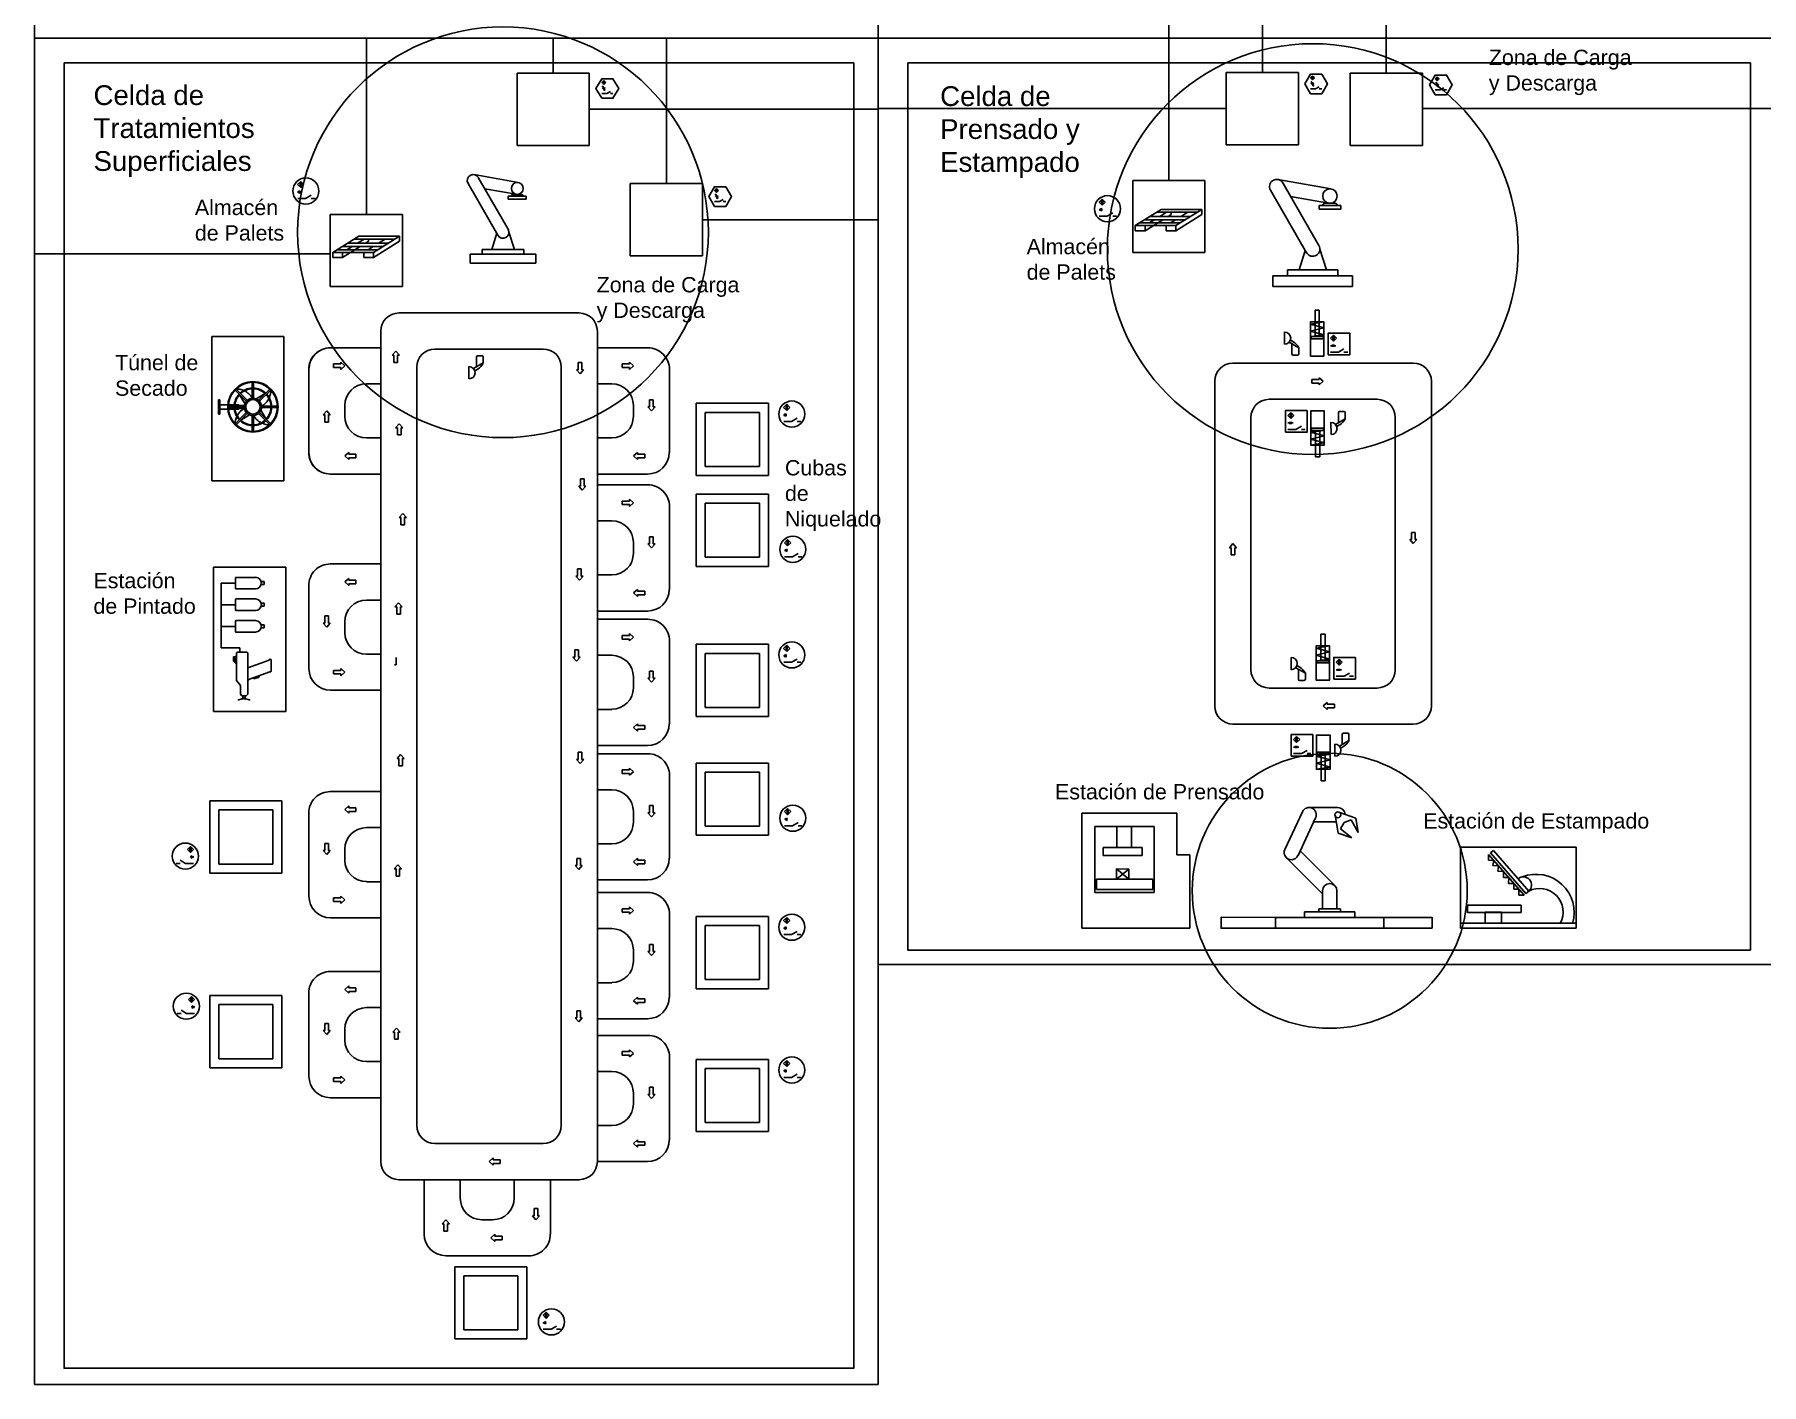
# Model space of a CAD drawing. Header units: millimetres. Extents: x 18796 to 77329, y 12688 to 39985.
# Drawn here: x 34775 to 52359, y 12688 to 26435 of the extents above; entities that cross this region are included whole.
import ezdxf

# ---------------------------------------------------------------- set-up
doc = ezdxf.new("R2010")
doc.units = ezdxf.units.MM
for name, color, linetype in [('Almacenaje', 80, 'Continuous'), ('Celdas', 200, 'Continuous'), ('Maquina', 82, 'Continuous'), ('Radio', 10, 'Continuous'), ('Robots', 80, 'Continuous'), ('Sensores', 211, 'Continuous'), ('Texto2', 7, 'Continuous'), ('TrayectAGV', 140, 'Continuous')]:
    doc.layers.add(name, color=color, linetype=linetype)
doc.styles.get("Standard").update_dxf_attribs({"font": 'arial.ttf'})

msp = doc.modelspace()

# ---------------------------------------------------------------- linework, layer by layer
at = {"layer": 'Almacenaje'}
for p, q in [((39688, 26041), (39688, 25306)), ((40423, 26041), (39688, 26041)), ((40423, 25306), (40423, 26041)), ((46909, 26048), (46909, 25313)), ((47644, 26048), (46909, 26048)), ((47644, 25313), (47644, 26048)), ((48171, 26041), (48171, 25306)), ((48906, 26041), (48171, 26041)), ((48906, 25306), (48906, 26041)), ((39688, 25306), (40423, 25306)), ((46909, 25313), (47644, 25313)), ((48171, 25306), (48906, 25306)), ((40841, 24917), (40841, 24182)), ((41576, 24917), (40841, 24917)), ((41576, 24182), (41576, 24917)), ((45957, 24214), (45957, 24949)), ((45957, 24949), (46692, 24949)), ((46692, 24949), (46692, 24214)), ((45983, 24489), (46248, 24654)), ((46201, 24625), (46615, 24625)), ((46300, 24625), (46234, 24583)), ((46248, 24654), (46347, 24654)), ((46347, 24654), (46562, 24654)), ((46347, 24625), (46347, 24602)), ((46661, 24654), (46397, 24489)), ((46449, 24583), (46516, 24625)), ((46562, 24654), (46661, 24654)), ((46661, 24654), (46661, 24602)), ((37787, 24603), (37787, 23868)), ((38522, 24603), (37787, 24603)), ((38522, 23868), (38522, 24603)), ((45983, 24489), (46083, 24489)), ((45983, 24489), (45983, 24437)), ((46027, 24516), (46441, 24516)), ((46079, 24549), (46493, 24549)), ((46262, 24549), (46083, 24437)), ((46083, 24489), (46397, 24489)), ((46179, 24549), (46126, 24516)), ((46134, 24583), (46548, 24583)), ((46298, 24489), (46397, 24489)), ((46298, 24489), (46298, 24437)), ((46347, 24602), (46317, 24583)), ((46341, 24516), (46394, 24549)), ((46661, 24602), (46397, 24437)), ((37812, 24216), (38077, 24381)), ((37908, 24276), (38322, 24276)), ((38091, 24276), (37912, 24164)), ((38008, 24276), (37956, 24243)), ((37964, 24310), (38377, 24310)), ((38030, 24352), (38444, 24352)), ((38130, 24352), (38063, 24310)), ((38077, 24381), (38176, 24381)), ((38176, 24329), (38146, 24310)), ((38171, 24243), (38223, 24276)), ((38176, 24381), (38391, 24381)), ((38176, 24352), (38176, 24329)), ((38490, 24381), (38226, 24216)), ((38490, 24329), (38226, 24164)), ((38278, 24310), (38345, 24352)), ((38391, 24381), (38490, 24381)), ((38490, 24381), (38490, 24329)), ((37812, 24216), (37912, 24216)), ((37812, 24216), (37812, 24164)), ((37856, 24243), (38270, 24243)), ((37912, 24216), (38226, 24216)), ((38127, 24216), (38226, 24216)), ((38127, 24216), (38127, 24164)), ((40841, 24182), (41576, 24182)), ((46692, 24214), (45957, 24214)), ((37787, 23868), (38522, 23868))]:
    msp.add_line(p, q, dxfattribs=at)
for points in [[(45983, 24437), (46083, 24437), (46083, 24489), (45983, 24489)], [(46298, 24437), (46397, 24437), (46397, 24489), (46298, 24489)], [(37812, 24164), (37912, 24164), (37912, 24216), (37812, 24216)], [(38127, 24164), (38226, 24164), (38226, 24216), (38127, 24216)]]:
    msp.add_lwpolyline(points, close=True, dxfattribs=at)
at = {"layer": 'Celdas'}
for points in [[(35076, 26145), (43116, 26145), (43116, 12852), (35076, 12852)], [(43666, 26145), (52246, 26145), (52246, 17112), (43666, 17112)]]:
    msp.add_lwpolyline(points, close=True, dxfattribs=at)
at = {"layer": 'Maquina'}
for p, q in [((38485, 23599), (40322, 23599)), ((38301, 14957), (38301, 23415)), ((40506, 23415), (40506, 14957)), ((37314, 23359), (36579, 23359)), ((36579, 23359), (36579, 21889)), ((37314, 21889), (37314, 23359)), ((37787, 23245), (38301, 23245)), ((37789, 23245), (38301, 23245)), ((39955, 23232), (38852, 23232)), ((41020, 23245), (40506, 23245)), ((38669, 23048), (38669, 15325)), ((40138, 23048), (40138, 15325)), ((48814, 23087), (46977, 23087)), ((36991, 22730), (36991, 22892)), ((37006, 22730), (37006, 22892)), ((37567, 22180), (37568, 23025)), ((37567, 23024), (37568, 22179)), ((38301, 22877), (38154, 22877)), ((38301, 22877), (38154, 22877)), ((40506, 22877), (40653, 22877)), ((41240, 23024), (41239, 22179)), ((46794, 22904), (46794, 19597)), ((48998, 19597), (48998, 22904)), ((36649, 22643), (36649, 22716)), ((36663, 22716), (36649, 22716)), ((36663, 22569), (36663, 22716)), ((36931, 22700), (36817, 22814)), ((36942, 22710), (36827, 22824)), ((36863, 22766), (36917, 22676)), ((37122, 22779), (37032, 22724)), ((37055, 22710), (37170, 22824)), ((37066, 22700), (37180, 22814)), ((48447, 22720), (47345, 22720)), ((36649, 22643), (36649, 22569)), ((36649, 22569), (36663, 22569)), ((36742, 22665), (36663, 22665)), ((36663, 22621), (36742, 22621)), ((36911, 22650), (36749, 22650)), ((36911, 22635), (36749, 22635)), ((36809, 22665), (36750, 22665)), ((36750, 22621), (36809, 22621)), ((36854, 22665), (36816, 22665)), ((36816, 22621), (36854, 22621)), ((36931, 22586), (36817, 22471)), ((36942, 22575), (36827, 22461)), ((36854, 22650), (36854, 22665)), ((36854, 22657), (36912, 22657)), ((36854, 22621), (36854, 22635)), ((36854, 22628), (36912, 22628)), ((36875, 22507), (36965, 22561)), ((36991, 22393), (36991, 22555)), ((37006, 22393), (37006, 22555)), ((37170, 22461), (37055, 22575)), ((37180, 22471), (37066, 22586)), ((37135, 22519), (37080, 22609)), ((37086, 22650), (37248, 22650)), ((37086, 22635), (37248, 22635)), ((37934, 22547), (37934, 22657)), ((37934, 22657), (37934, 22547)), ((40873, 22657), (40873, 22547)), ((41513, 22679), (41513, 21944)), ((42248, 22679), (41513, 22679)), ((41605, 22587), (41605, 22036)), ((42156, 22587), (41605, 22587)), ((42156, 22036), (42156, 22587)), ((42248, 21944), (42248, 22679)), ((47161, 19964), (47161, 22536)), ((48631, 19964), (48631, 22536)), ((38301, 22093), (38301, 22460)), ((38301, 22326), (38154, 22326)), ((38301, 22326), (38154, 22326)), ((40506, 22326), (40653, 22326)), ((41605, 22036), (42156, 22036)), ((36579, 21889), (37314, 21889)), ((37787, 21959), (38301, 21959)), ((37789, 21959), (38301, 21959)), ((41018, 21959), (40506, 21959)), ((41020, 21850), (40506, 21850)), ((41513, 21944), (42248, 21944)), ((41240, 21629), (41239, 20784)), ((41513, 21754), (41513, 21019)), ((42248, 21754), (41513, 21754)), ((41605, 21662), (41605, 21111)), ((42156, 21662), (41605, 21662)), ((42156, 21111), (42156, 21662)), ((42248, 21019), (42248, 21754)), ((40506, 21482), (40653, 21482)), ((40873, 21262), (40873, 21152)), ((41605, 21111), (42156, 21111)), ((37334, 21011), (36599, 21011)), ((36599, 21011), (36599, 19541)), ((37334, 19541), (37334, 21011)), ((37787, 21043), (38301, 21043)), ((40506, 20931), (40653, 20931)), ((41513, 21019), (42248, 21019)), ((36821, 20849), (36675, 20849)), ((36675, 20628), (36675, 20849)), ((36821, 20799), (36821, 20898)), ((36829, 20907), (37026, 20907)), ((37026, 20790), (36829, 20790)), ((37115, 20863), (37083, 20863)), ((37083, 20834), (37115, 20834)), ((37115, 20834), (37115, 20863)), ((37567, 20823), (37568, 19977)), ((36821, 20628), (36675, 20628)), ((36675, 20408), (36675, 20628)), ((36821, 20578), (36821, 20678)), ((36829, 20687), (37026, 20687)), ((37115, 20643), (37083, 20643)), ((37083, 20613), (37115, 20613)), ((37115, 20613), (37115, 20643)), ((38301, 20676), (38154, 20676)), ((36821, 20408), (36675, 20408)), ((36675, 20273), (36675, 20408)), ((36821, 20358), (36821, 20458)), ((37026, 20569), (36829, 20569)), ((36829, 20466), (37026, 20466)), ((37115, 20422), (37083, 20422)), ((37115, 20393), (37115, 20422)), ((37934, 20455), (37934, 20345)), ((41018, 20564), (40506, 20564)), ((41020, 20481), (40506, 20481)), ((36675, 20189), (36675, 20273)), ((37026, 20349), (36829, 20349)), ((37083, 20393), (37115, 20393)), ((41240, 20260), (41239, 19415)), ((41513, 20225), (41513, 19490)), ((42248, 20225), (41513, 20225)), ((42248, 19490), (42248, 20225)), ((36866, 20189), (36675, 20189)), ((36802, 20097), (36833, 20103)), ((36802, 20075), (36802, 20097)), ((36802, 20053), (36802, 20075)), ((36833, 20022), (36802, 20053)), ((36809, 20056), (36809, 20088)), ((36833, 20033), (36809, 20056)), ((36811, 20089), (36816, 20089)), ((36826, 20056), (36817, 20089)), ((36833, 20049), (36826, 20056)), ((36833, 19858), (36833, 20133)), ((36844, 20144), (36936, 20144)), ((36866, 20144), (36866, 20189)), ((36947, 20133), (36946, 19826)), ((37163, 20064), (36946, 19986)), ((37185, 19954), (37185, 20064)), ((38301, 20125), (38154, 20125)), ((40506, 20113), (40653, 20113)), ((41605, 20133), (41605, 19582)), ((42156, 20133), (41605, 20133)), ((42156, 19582), (42156, 20133)), ((37170, 19944), (36963, 19869)), ((37005, 19884), (37009, 19874)), ((37009, 19874), (37061, 19892)), ((37057, 19903), (37061, 19892)), ((40873, 19893), (40873, 19783)), ((36871, 19804), (36833, 19858)), ((36871, 19716), (36871, 19804)), ((36886, 19701), (36871, 19716)), ((36930, 19701), (36886, 19701)), ((36897, 19701), (36897, 19678)), ((36919, 19678), (36919, 19701)), ((36946, 19716), (36930, 19701)), ((36963, 19869), (36946, 19854)), ((36946, 19826), (36946, 19716)), ((37789, 19757), (38301, 19757)), ((48447, 19780), (47345, 19780)), ((36599, 19541), (37334, 19541)), ((36908, 19678), (36846, 19656)), ((36908, 19678), (36893, 19663)), ((36897, 19678), (36919, 19678)), ((36908, 19678), (36971, 19656)), ((36908, 19678), (36924, 19663)), ((36908, 19678), (36908, 19667)), ((40506, 19562), (40653, 19562)), ((41605, 19582), (42156, 19582)), ((41513, 19490), (42248, 19490)), ((46977, 19413), (48814, 19413)), ((41018, 19195), (40506, 19195)), ((41020, 19111), (40506, 19111)), ((41513, 19015), (41513, 18281)), ((42248, 19015), (41513, 19015)), ((42248, 18281), (42248, 19015)), ((41240, 18890), (41239, 18045)), ((41605, 18924), (41605, 18372)), ((42156, 18924), (41605, 18924)), ((42156, 18372), (42156, 18924)), ((37787, 18726), (38301, 18726)), ((40506, 18744), (40653, 18744)), ((36559, 17895), (36559, 18630)), ((36559, 18630), (37294, 18630)), ((36651, 17987), (36651, 18538)), ((36651, 18538), (37202, 18538)), ((37202, 18538), (37202, 17987)), ((37294, 18630), (37294, 17895)), ((37567, 18505), (37568, 17660)), ((40873, 18523), (40873, 18413)), ((45438, 17333), (45438, 18504)), ((45438, 18504), (46405, 18504)), ((46405, 18081), (46405, 18504)), ((38301, 18358), (38154, 18358)), ((41605, 18372), (42156, 18372)), ((46176, 18370), (45572, 18370)), ((45572, 18370), (45572, 17697)), ((45794, 18158), (45794, 18370)), ((45946, 18156), (45946, 18370)), ((46176, 17697), (46176, 18370)), ((37934, 18138), (37934, 18028)), ((40506, 18193), (40653, 18193)), ((41513, 18281), (42248, 18281)), ((45655, 18156), (46053, 18156)), ((45655, 18076), (45655, 18156)), ((46053, 18156), (46053, 18076)), ((49295, 18019), (49295, 18159)), ((49295, 18159), (50471, 18159)), ((50471, 17384), (50471, 18159)), ((37202, 17987), (36651, 17987)), ((46053, 18076), (45655, 18076)), ((45793, 17937), (45793, 17834)), ((45916, 17834), (45793, 17937)), ((45793, 17937), (45916, 17934)), ((46405, 18081), (46540, 18081)), ((46540, 18081), (46540, 17333)), ((49295, 18019), (49295, 17333)), ((49581, 18084), (49578, 18027)), ((49578, 18027), (49633, 18024)), ((49633, 18024), (49625, 17973)), ((49625, 17973), (49680, 17970)), ((49680, 17970), (49676, 17915)), ((37294, 17895), (36559, 17895)), ((38301, 17807), (38154, 17807)), ((41018, 17825), (40506, 17825)), ((46162, 17834), (45589, 17834)), ((45589, 17818), (45589, 17834)), ((45589, 17818), (45589, 17728)), ((45793, 17834), (45916, 17934)), ((45916, 17934), (45916, 17834)), ((46162, 17728), (46162, 17834)), ((49676, 17915), (49733, 17910)), ((49733, 17910), (49731, 17852)), ((49731, 17852), (49786, 17849)), ((49786, 17849), (49784, 17790)), ((49784, 17790), (49837, 17790)), ((49837, 17790), (49837, 17730)), ((41020, 17698), (40506, 17698)), ((45572, 17697), (46176, 17697)), ((45589, 17728), (46162, 17728)), ((49837, 17730), (49889, 17730)), ((49889, 17730), (49889, 17671)), ((49889, 17671), (49942, 17670)), ((37789, 17440), (38301, 17440)), ((41240, 17477), (41239, 16632)), ((41513, 17453), (41513, 16718)), ((42248, 17453), (41513, 17453)), ((42248, 16718), (42248, 17453)), ((49364, 17567), (49913, 17567)), ((49365, 17495), (49365, 17567)), ((49913, 17495), (49365, 17495)), ((49913, 17567), (49913, 17495)), ((40506, 17330), (40653, 17330)), ((41605, 17361), (41605, 16810)), ((42156, 17361), (41605, 17361)), ((42156, 16810), (42156, 17361)), ((45438, 17333), (46540, 17333)), ((49295, 17384), (50309, 17384)), ((49295, 17333), (50471, 17333)), ((50435, 17384), (50471, 17384)), ((50471, 17384), (50471, 17333)), ((40873, 17110), (40873, 17000)), ((37787, 16893), (38301, 16893)), ((40506, 16779), (40653, 16779)), ((41513, 16718), (42248, 16718)), ((41605, 16810), (42156, 16810)), ((36559, 15913), (36559, 16648)), ((36559, 16648), (37294, 16648)), ((36651, 16005), (36651, 16556)), ((36651, 16556), (37202, 16556)), ((37202, 16556), (37202, 16005)), ((37294, 16648), (37294, 15913)), ((37567, 16672), (37568, 15827)), ((38301, 16526), (38154, 16526)), ((41018, 16412), (40506, 16412)), ((37934, 16305), (37934, 16195)), ((41020, 16243), (40506, 16243)), ((37202, 16005), (36651, 16005)), ((41240, 16022), (41239, 15177)), ((37294, 15913), (36559, 15913)), ((38301, 15975), (38154, 15975)), ((40506, 15876), (40653, 15876)), ((41513, 15998), (41513, 15263)), ((42248, 15998), (41513, 15998)), ((41605, 15906), (41605, 15355)), ((42156, 15906), (41605, 15906)), ((42156, 15355), (42156, 15906)), ((42248, 15263), (42248, 15998)), ((40873, 15655), (40873, 15545)), ((37789, 15607), (38301, 15607)), ((40506, 15325), (40653, 15325)), ((41605, 15355), (42156, 15355)), ((39955, 15141), (38852, 15141)), ((41513, 15263), (42248, 15263)), ((41018, 14957), (40506, 14957)), ((40322, 14773), (38485, 14773)), ((38742, 14219), (38742, 14773)), ((39109, 14773), (39109, 14585)), ((39660, 14773), (39660, 14585)), ((40028, 14218), (40028, 14773)), ((39440, 14364), (39330, 14364)), ((39807, 13997), (38962, 13999)), ((39054, 13887), (39054, 13152)), ((39789, 13887), (39054, 13887)), ((39146, 13795), (39146, 13244)), ((39697, 13795), (39146, 13795)), ((39697, 13244), (39697, 13795)), ((39789, 13152), (39789, 13887)), ((39146, 13244), (39697, 13244)), ((39054, 13152), (39789, 13152))]:
    msp.add_line(p, q, dxfattribs=at)
msp.add_lwpolyline([(49629, 18126), (49990, 17712), (49960, 17686), (49599, 18100)], close=True, dxfattribs=at)
for points in [[(49581, 18084), (49942, 17670)], [(49712, 17384), (49712, 17496), (49545, 17496), (49545, 17384)], [(50309, 17384), (50435, 17384)]]:
    msp.add_lwpolyline(points, dxfattribs=at)
for radius in [257, 250, 88.2, 73.5]:
    msp.add_circle((36999, 22643), radius, dxfattribs=at)
for centre, radius, start, end in [((38485, 23415), 184, 90, 180), ((40322, 23415), 184, 0, 90), ((37787, 23024), 220, 90, 180.0984), ((37789, 23024), 220, 90, 179.9016), ((38852, 23048), 184, 90, 180), ((39955, 23048), 184, 0, 90), ((41020, 23024), 220, 359.9016, 90), ((46977, 22904), 184, 90, 180), ((48814, 22904), 184, 0, 90), ((38154, 22657), 220, 90, 180), ((38154, 22657), 220, 90, 180), ((40653, 22657), 220, 0, 90), ((36999, 22643), 191, 137.2042, 177.7958), ((36999, 22643), 184, 137.2924, 177.7076), ((36832, 22643), 182, 66.3419, 91.5238), ((36999, 22643), 191, 92.2042, 132.7958), ((36999, 22643), 184, 92.2924, 132.7076), ((36832, 22643), 182, 63.4653, 66.3419), ((36832, 22643), 182, 28.8958, 63.4653), ((36999, 22643), 191, 47.2042, 87.7958), ((36999, 22643), 184, 47.2924, 87.7076), ((36999, 22809), 182, 298.8958, 333.4653), ((36999, 22643), 184, 2.2924, 42.7076), ((36999, 22643), 191, 2.2042, 42.7958), ((36999, 22809), 182, 336.3419, 1.5238), ((47345, 22536), 184, 90, 180), ((48447, 22536), 184, 0, 90), ((36999, 22643), 191, 182.2042, 222.7958), ((36999, 22643), 184, 182.2924, 222.7076), ((37006, 22464), 189, 154.785, 177.7231), ((37006, 22464), 189, 119.9091, 152.1273), ((36999, 22643), 184, 227.2924, 267.7076), ((37165, 22643), 182, 208.8958, 243.4653), ((36999, 22643), 184, 272.2924, 312.7076), ((36999, 22643), 184, 317.2924, 357.7076), ((36999, 22643), 191, 317.2042, 357.7958), ((38154, 22547), 220, 180, 270), ((38154, 22547), 220, 180, 270), ((40653, 22547), 220, 270, 0), ((36999, 22643), 191, 227.2042, 267.7958), ((36999, 22643), 191, 272.2042, 312.7958), ((37165, 22643), 182, 246.3419, 271.5238), ((37787, 22179), 220, 179.9016, 270), ((37789, 22179), 220, 180.0984, 270), ((41018, 22179), 220, 270, 359.9016), ((41020, 21629), 220, 359.9016, 90), ((40653, 21262), 220, 0, 90), ((40653, 21152), 220, 270, 0), ((37787, 20823), 220, 90, 180.0984), ((36829, 20898), 8.82, 90, 180), ((36829, 20799), 8.82, 180, 270), ((37026, 20849), 58.8, 270, 90), ((41018, 20784), 220, 270, 359.9016), ((36829, 20678), 8.82, 90, 180), ((36829, 20578), 8.82, 180, 270), ((37026, 20628), 58.8, 270, 90), ((38154, 20455), 220, 90, 180), ((36829, 20458), 8.82, 90, 180), ((37026, 20408), 58.8, 270, 90), ((41020, 20260), 220, 359.9016, 90), ((36829, 20358), 8.82, 180, 270), ((38154, 20345), 220, 180, 270), ((36811, 20088), 1.1, 90, 180), ((36816, 20088), 1.1, 15, 90), ((36844, 20133), 11, 90, 180), ((36936, 20133), 11, 359.8257, 90), ((37174, 20064), 11, 0, 180), ((40653, 19893), 220, 0, 90), ((37174, 19954), 11, 250, 0), ((37789, 19978), 220, 180.0984, 270), ((47345, 19964), 184, 180, 270), ((48447, 19964), 184, 270, 0), ((40653, 19783), 220, 270, 0), ((46977, 19597), 184, 180, 270), ((48814, 19597), 184, 270, 0), ((41018, 19415), 220, 270, 359.9016), ((41020, 18891), 220, 359.9016, 90), ((37787, 18505), 220, 90, 180.0984), ((40653, 18523), 220, 0, 90), ((38154, 18138), 220, 90, 180), ((40653, 18413), 220, 270, 0), ((38154, 18028), 220, 180, 270), ((41018, 18046), 220, 270, 359.9016), ((49935, 17774), 82.9, 311.0856, 131.0856), ((50064, 17495), 388, 343.3073, 111.3304), ((37789, 17660), 220, 180.0984, 270), ((41020, 17477), 220, 359.9016, 90), ((50100, 17500), 239, 330.856, 117.5938), ((40653, 17110), 220, 0, 90), ((37787, 16673), 220, 90, 180.0984), ((40653, 17000), 220, 270, 0), ((41018, 16632), 220, 270, 359.9016), ((38154, 16305), 220, 90, 180), ((38154, 16195), 220, 180, 270), ((41020, 16023), 220, 359.9016, 90), ((37789, 15828), 220, 180.0984, 270), ((40653, 15655), 220, 0, 90), ((40653, 15545), 220, 270, 0), ((38852, 15325), 184, 180, 270), ((39955, 15325), 184, 270, 0), ((41018, 15178), 220, 270, 359.9016), ((38485, 14957), 184, 180, 270), ((40322, 14957), 184, 270, 0), ((39330, 14585), 220, 180, 270), ((39440, 14585), 220, 270, 0), ((38962, 14219), 220, 180, 269.9016), ((39807, 14218), 220, 269.9016, 0)]:
    msp.add_arc(centre, radius, start, end, dxfattribs=at)
at = {"layer": 'Radio'}
for centre, radius in [((39545, 24421), 2091), ((47790, 24250), 2091), ((47963, 17715), 1400)]:
    msp.add_circle(centre, radius, dxfattribs=at)
at = {"layer": 'Robots'}
for p, q in [((39701, 24928), (39253, 25008)), ((39294, 24978), (39598, 24452)), ((39189, 24918), (39493, 24391)), ((39680, 24808), (39360, 24865)), ((39691, 24807), (39648, 24807)), ((39691, 24807), (39733, 24807)), ((47359, 24850), (47726, 24213)), ((47978, 24862), (47435, 24959)), ((47486, 24923), (47853, 24287)), ((39630, 24789), (39599, 24789)), ((39599, 24789), (39599, 24758)), ((39599, 24758), (39782, 24758)), ((39630, 24789), (39751, 24789)), ((39782, 24789), (39751, 24789)), ((39782, 24758), (39782, 24789)), ((47952, 24717), (47565, 24786)), ((47892, 24694), (47855, 24694)), ((47855, 24694), (47855, 24657)), ((47855, 24657), (48075, 24657)), ((47892, 24694), (48039, 24694)), ((47965, 24716), (47914, 24716)), ((47965, 24716), (48016, 24716)), ((48075, 24694), (48039, 24694)), ((48075, 24657), (48075, 24694)), ((39588, 24465), (39588, 24465)), ((39588, 24465), (39588, 24465)), ((39588, 24465), (39588, 24465)), ((39481, 24411), (39431, 24245)), ((39606, 24421), (39662, 24245)), ((47841, 24302), (47841, 24302)), ((47841, 24302), (47841, 24302)), ((47841, 24302), (47841, 24302)), ((39333, 24197), (39211, 24197)), ((39211, 24197), (39211, 24105)), ((39211, 24105), (39880, 24105)), ((39454, 24245), (39333, 24245)), ((39333, 24245), (39333, 24197)), ((39333, 24197), (39758, 24197)), ((39454, 24245), (39637, 24245)), ((39758, 24245), (39637, 24245)), ((39758, 24197), (39758, 24245)), ((39880, 24197), (39758, 24197)), ((39880, 24197), (39880, 24105)), ((47712, 24237), (47651, 24037)), ((47863, 24250), (47931, 24037)), ((47532, 23978), (47385, 23978)), ((47385, 23978), (47385, 23868)), ((47679, 24037), (47532, 24037)), ((47532, 24037), (47532, 23978)), ((47532, 23978), (48047, 23978)), ((47679, 24037), (47900, 24037)), ((48047, 24037), (47900, 24037)), ((48047, 23978), (48047, 24037)), ((48194, 23978), (48047, 23978)), ((48194, 23978), (48194, 23868)), ((47385, 23868), (48194, 23868)), ((47685, 18520), (47507, 18136)), ((47752, 18563), (48046, 18563)), ((48017, 18484), (48049, 18303)), ((48056, 18517), (48229, 18454)), ((47819, 18458), (47640, 18074)), ((47799, 18416), (48029, 18416)), ((48049, 18303), (48187, 18253)), ((48074, 18347), (48111, 18411)), ((48187, 18253), (48074, 18347)), ((48181, 18436), (48111, 18411)), ((48254, 18309), (48181, 18436)), ((48229, 18454), (48254, 18309)), ((47661, 18121), (48015, 17768)), ((47521, 18053), (47890, 17685)), ((47640, 18074), (47640, 18074)), ((48015, 17768), (48015, 17768)), ((48015, 17768), (48015, 17768)), ((48015, 17768), (48015, 17768)), ((47890, 17715), (47890, 17532)), ((48036, 17715), (48036, 17532)), ((47706, 17443), (47412, 17443)), ((47412, 17443), (47412, 17333)), ((47853, 17502), (47706, 17502)), ((47706, 17502), (47706, 17443)), ((47706, 17443), (48220, 17443)), ((47853, 17532), (48073, 17532)), ((47853, 17532), (47853, 17502)), ((47853, 17502), (48073, 17502)), ((48073, 17502), (48073, 17532)), ((48220, 17502), (48073, 17502)), ((48220, 17443), (48220, 17502)), ((48220, 17443), (49007, 17444)), ((48514, 17443), (48220, 17443)), ((48514, 17333), (48514, 17443)), ((49007, 17445), (49007, 17334)), ((47412, 17333), (48514, 17333)), ((48963, 17334), (49007, 17334))]:
    msp.add_line(p, q, dxfattribs=at)
msp.add_lwpolyline([(47412, 17443), (46856, 17445), (46856, 17334), (48963, 17334)], dxfattribs=at)
for centre, radius in [((39691, 24868), 60.8), ((47965, 24790), 73.5), ((48046, 18489), 29.4)]:
    msp.add_circle(centre, radius, dxfattribs=at)
for centre, radius, start, end in [((39242, 24948), 60.8, 29.9651, 209.9651), ((39648, 24789), 18.2, 90, 180), ((39733, 24789), 18.2, 0, 90), ((47423, 24886), 73.5, 29.9651, 209.9651), ((47914, 24694), 22, 90, 180), ((48016, 24694), 22, 0, 90), ((39545, 24421), 60.8, 209.9651, 29.9651), ((47790, 24250), 73.5, 209.9651, 29.9651), ((47752, 18489), 73.5, 335, 155), ((48046, 18489), 73.5, 3.5784, 90), ((47573, 18105), 73.5, 155, 335), ((47963, 17715), 73.5, 0, 180)]:
    msp.add_arc(centre, radius, start, end, dxfattribs=at)
at = {"layer": 'Sensores'}
for p, q in [((40551, 25947), (40571, 25967)), ((40571, 25927), (40551, 25947)), ((40555, 25912), (40576, 25890)), ((40555, 25893), (40576, 25872)), ((40566, 25931), (40566, 25962)), ((40571, 25967), (40591, 25947)), ((40591, 25947), (40571, 25927)), ((40575, 25931), (40575, 25962)), ((40602, 25835), (40639, 25856)), ((47767, 25992), (47787, 26012)), ((47787, 25972), (47767, 25992)), ((47768, 25880), (47819, 25880)), ((47772, 25957), (47793, 25935)), ((47772, 25938), (47793, 25917)), ((47783, 25976), (47783, 26008)), ((47787, 26012), (47807, 25992)), ((47807, 25992), (47787, 25972)), ((47792, 25976), (47792, 26008)), ((47819, 25880), (47856, 25901)), ((47856, 25880), (47881, 25880)), ((49038, 25983), (49058, 26003)), ((49058, 25963), (49038, 25983)), ((49038, 25871), (49089, 25871)), ((49042, 25948), (49063, 25927)), ((49042, 25930), (49063, 25909)), ((49053, 25968), (49053, 25999)), ((49058, 26003), (49078, 25983)), ((49078, 25983), (49058, 25963)), ((49062, 25968), (49062, 25999)), ((49089, 25871), (49126, 25893)), ((49126, 25871), (49151, 25871)), ((40551, 25835), (40602, 25835)), ((40639, 25835), (40665, 25835)), ((37454, 24908), (37486, 24939)), ((37486, 24877), (37454, 24908)), ((37479, 24884), (37479, 24932)), ((37486, 24939), (37517, 24908)), ((37517, 24908), (37486, 24877)), ((37493, 24884), (37493, 24932)), ((37535, 24765), (37592, 24798)), ((41699, 24846), (41719, 24866)), ((41719, 24826), (41699, 24846)), ((41704, 24811), (41725, 24790)), ((41715, 24830), (41715, 24862)), ((41719, 24866), (41739, 24846)), ((41739, 24846), (41719, 24826)), ((41723, 24830), (41723, 24862)), ((37455, 24765), (37535, 24765)), ((37592, 24765), (37632, 24765)), ((41699, 24734), (41750, 24734)), ((41704, 24792), (41725, 24771)), ((41750, 24734), (41787, 24755)), ((41787, 24734), (41813, 24734)), ((45616, 24728), (45647, 24759)), ((45647, 24697), (45616, 24728)), ((45640, 24704), (45640, 24752)), ((45647, 24759), (45678, 24728)), ((45678, 24728), (45647, 24697)), ((45654, 24704), (45654, 24752)), ((45696, 24585), (45754, 24618)), ((45617, 24585), (45696, 24585)), ((45754, 24585), (45793, 24585)), ((47814, 23628), (47814, 23359)), ((47857, 23628), (47814, 23628)), ((47857, 23628), (47857, 23359)), ((47503, 23406), (47502, 23281)), ((47904, 23508), (47766, 23486)), ((47766, 23486), (47904, 23448)), ((47904, 23448), (47766, 23413)), ((47766, 23413), (47904, 23375)), ((47549, 23302), (47647, 23245)), ((47562, 23324), (47591, 23306)), ((47578, 23285), (47578, 23210)), ((47647, 23245), (47647, 23183)), ((47904, 23375), (47775, 23359)), ((47896, 23359), (47775, 23359)), ((47971, 23342), (48002, 23373)), ((48002, 23311), (47971, 23342)), ((47971, 23266), (47991, 23266)), ((47991, 23277), (47991, 23255)), ((47995, 23318), (47995, 23366)), ((48002, 23373), (48033, 23342)), ((48033, 23342), (48002, 23311)), ((48005, 23277), (48005, 23255)), ((48005, 23266), (48024, 23266)), ((48009, 23318), (48009, 23366)), ((48051, 23199), (48108, 23233)), ((39199, 22929), (39199, 23054)), ((39246, 23033), (39344, 23090)), ((39275, 23125), (39275, 23152)), ((39275, 23050), (39275, 23125)), ((39331, 23164), (39287, 23164)), ((39344, 23090), (39343, 23152)), ((47578, 23210), (47578, 23183)), ((47635, 23170), (47591, 23170)), ((47971, 23199), (48051, 23199)), ((48108, 23199), (48148, 23199)), ((39258, 23011), (39288, 23028)), ((42402, 22638), (42434, 22669)), ((42434, 22607), (42402, 22638)), ((42427, 22614), (42427, 22662)), ((42434, 22669), (42465, 22638)), ((42465, 22638), (42434, 22607)), ((42440, 22614), (42440, 22662)), ((42482, 22495), (42540, 22528)), ((47537, 22555), (47568, 22587)), ((47568, 22524), (47537, 22555)), ((47561, 22531), (47561, 22580)), ((47568, 22587), (47599, 22555)), ((47599, 22555), (47568, 22524)), ((47575, 22531), (47575, 22580)), ((48022, 22465), (48120, 22522)), ((48051, 22556), (48051, 22584)), ((48051, 22482), (48051, 22556)), ((48108, 22596), (48064, 22596)), ((48120, 22522), (48120, 22584)), ((42403, 22495), (42482, 22495)), ((42540, 22495), (42579, 22495)), ((47537, 22479), (47557, 22479)), ((47537, 22413), (47617, 22413)), ((47557, 22490), (47557, 22468)), ((47571, 22490), (47571, 22468)), ((47571, 22479), (47590, 22479)), ((47617, 22413), (47674, 22446)), ((47674, 22413), (47714, 22413)), ((47770, 22387), (47900, 22403)), ((47908, 22348), (47770, 22387)), ((47770, 22314), (47908, 22348)), ((47778, 22403), (47900, 22403)), ((47817, 22134), (47817, 22403)), ((47861, 22134), (47861, 22403)), ((47976, 22361), (47975, 22486)), ((48035, 22443), (48064, 22460)), ((47908, 22276), (47770, 22314)), ((47770, 22253), (47908, 22276)), ((47817, 22134), (47861, 22134)), ((42412, 21259), (42443, 21291)), ((42437, 21235), (42437, 21284)), ((42443, 21291), (42475, 21259)), ((42450, 21235), (42450, 21284)), ((42443, 21228), (42412, 21259)), ((42413, 21117), (42492, 21117)), ((42475, 21259), (42443, 21228)), ((42492, 21117), (42550, 21150)), ((42550, 21117), (42589, 21117)), ((47871, 20327), (47871, 20058)), ((47915, 20327), (47871, 20327)), ((47915, 20327), (47915, 20058)), ((42402, 20184), (42434, 20215)), ((42434, 20153), (42402, 20184)), ((42427, 20160), (42427, 20209)), ((42434, 20215), (42465, 20184)), ((42465, 20184), (42434, 20153)), ((42440, 20160), (42440, 20209)), ((42482, 20042), (42540, 20075)), ((47570, 20091), (47570, 19966)), ((47962, 20208), (47824, 20186)), ((47824, 20186), (47962, 20147)), ((47962, 20147), (47824, 20113)), ((47824, 20113), (47962, 20074)), ((47962, 20074), (47832, 20058)), ((47954, 20058), (47832, 20058)), ((48028, 20042), (48060, 20073)), ((48053, 20018), (48053, 20066)), ((48060, 20073), (48091, 20042)), ((48067, 20018), (48067, 20066)), ((42403, 20042), (42482, 20042)), ((42540, 20042), (42579, 20042)), ((47617, 19987), (47715, 19930)), ((47629, 20009), (47659, 19992)), ((47646, 19970), (47646, 19895)), ((47646, 19895), (47646, 19868)), ((47715, 19930), (47715, 19868)), ((48060, 20011), (48028, 20042)), ((48029, 19965), (48049, 19965)), ((48029, 19899), (48109, 19899)), ((48049, 19976), (48049, 19954)), ((48091, 20042), (48060, 20011)), ((48062, 19976), (48062, 19954)), ((48062, 19965), (48082, 19965)), ((48109, 19899), (48166, 19932)), ((48166, 19899), (48206, 19899)), ((47702, 19856), (47658, 19856)), ((47594, 19255), (47626, 19286)), ((47626, 19224), (47594, 19255)), ((47595, 19179), (47615, 19179)), ((47615, 19190), (47615, 19168)), ((47619, 19231), (47619, 19279)), ((47626, 19286), (47657, 19255)), ((47657, 19255), (47626, 19224)), ((47628, 19190), (47628, 19168)), ((47628, 19179), (47648, 19179)), ((47633, 19231), (47633, 19279)), ((48015, 19085), (48014, 19209)), ((48061, 19188), (48159, 19245)), ((48073, 19167), (48103, 19184)), ((48090, 19280), (48090, 19307)), ((48090, 19205), (48090, 19280)), ((48146, 19320), (48102, 19320)), ((48159, 19245), (48159, 19307)), ((47595, 19112), (47675, 19112)), ((47675, 19112), (47732, 19145)), ((47732, 19112), (47772, 19112)), ((47828, 19087), (47957, 19103)), ((47966, 19048), (47828, 19087)), ((47828, 19014), (47966, 19048)), ((47966, 18975), (47828, 19014)), ((47836, 19103), (47957, 19103)), ((47875, 18834), (47875, 19103)), ((47918, 18834), (47918, 19103)), ((47828, 18953), (47966, 18975)), ((47875, 18834), (47918, 18834)), ((42412, 18521), (42443, 18552)), ((42443, 18490), (42412, 18521)), ((42437, 18497), (42437, 18545)), ((42443, 18552), (42475, 18521)), ((42475, 18521), (42443, 18490)), ((42450, 18497), (42450, 18545)), ((42413, 18378), (42492, 18378)), ((42492, 18378), (42550, 18411)), ((42550, 18378), (42589, 18378)), ((36363, 18166), (36332, 18135)), ((36332, 18135), (36363, 18104)), ((36357, 18111), (36357, 18160)), ((36395, 18135), (36363, 18166)), ((36363, 18104), (36395, 18135)), ((36370, 18111), (36370, 18160)), ((36257, 17993), (36217, 17993)), ((36314, 17993), (36257, 18026)), ((36394, 17993), (36314, 17993)), ((42402, 17412), (42434, 17443)), ((42434, 17381), (42402, 17412)), ((42427, 17388), (42427, 17436)), ((42434, 17443), (42465, 17412)), ((42465, 17412), (42434, 17381)), ((42440, 17388), (42440, 17436)), ((42403, 17269), (42482, 17269)), ((42482, 17269), (42540, 17302)), ((42540, 17269), (42579, 17269)), ((36373, 16638), (36342, 16607)), ((36342, 16607), (36373, 16576)), ((36366, 16583), (36366, 16632)), ((36405, 16607), (36373, 16638)), ((36373, 16576), (36405, 16607)), ((36380, 16583), (36380, 16632)), ((36267, 16465), (36227, 16465)), ((36324, 16465), (36267, 16498)), ((36404, 16465), (36324, 16465)), ((42402, 15957), (42434, 15988)), ((42434, 15926), (42402, 15957)), ((42427, 15933), (42427, 15981)), ((42434, 15988), (42465, 15957)), ((42465, 15957), (42434, 15926)), ((42440, 15933), (42440, 15981)), ((42482, 15815), (42540, 15848)), ((42403, 15815), (42482, 15815)), ((42540, 15815), (42579, 15815)), ((39954, 13393), (39985, 13424)), ((39985, 13361), (39954, 13393)), ((39978, 13368), (39978, 13417)), ((39985, 13424), (40016, 13393)), ((40016, 13393), (39985, 13361)), ((39992, 13368), (39992, 13417)), ((39954, 13250), (40034, 13250)), ((40034, 13250), (40091, 13283)), ((40091, 13250), (40131, 13250))]:
    msp.add_line(p, q, dxfattribs=at)
for points in [[(47767, 25831), (47882, 25831), (47939, 25931), (47882, 26030), (47767, 26030), (47709, 25931)], [(40550, 25786), (40665, 25786), (40723, 25886), (40665, 25985), (40550, 25985), (40492, 25886)], [(40580, 25894), (40573, 25887), (40582, 25885)], [(40580, 25875), (40573, 25869), (40582, 25866)], [(47796, 25939), (47790, 25932), (47799, 25930)], [(47796, 25921), (47790, 25914), (47799, 25911)], [(49037, 25822), (49152, 25822), (49210, 25922), (49152, 26022), (49037, 26022), (48979, 25922)], [(49067, 25930), (49060, 25924), (49069, 25921)], [(49067, 25912), (49060, 25905), (49069, 25903)], [(41698, 24685), (41813, 24685), (41871, 24785), (41813, 24884), (41698, 24884), (41641, 24785)], [(41728, 24793), (41721, 24786), (41731, 24784)], [(41728, 24775), (41721, 24768), (41731, 24766)], [(47904, 23508), (47904, 23160), (47766, 23160), (47766, 23508)], [(47766, 23508), (47766, 23508), (47904, 23508), (47904, 23508)], [(47946, 23172), (48167, 23172), (48167, 23392), (47946, 23392)], [(47896, 23359), (47896, 23336), (47775, 23336), (47775, 23359)], [(47512, 22385), (47733, 22385), (47733, 22605), (47512, 22605)], [(47770, 22253), (47770, 22602), (47908, 22602), (47908, 22253)], [(47778, 22403), (47778, 22425), (47900, 22425), (47900, 22403)], [(47908, 22253), (47908, 22253), (47770, 22253), (47770, 22253)], [(47962, 20208), (47962, 19860), (47824, 19860), (47824, 20208)], [(47824, 20208), (47824, 20208), (47962, 20208), (47962, 20208)], [(47954, 20058), (47954, 20036), (47832, 20036), (47832, 20058)], [(48004, 19871), (48224, 19871), (48224, 20092), (48004, 20092)], [(47570, 19085), (47790, 19085), (47790, 19305), (47570, 19305)], [(47828, 18953), (47828, 19301), (47966, 19301), (47966, 18953)], [(47836, 19103), (47836, 19125), (47957, 19125), (47957, 19103)], [(47966, 18953), (47966, 18953), (47828, 18953), (47828, 18953)]]:
    msp.add_lwpolyline(points, close=True, dxfattribs=at)
for centre in [(37538, 24841), (45700, 24661), (42486, 22570), (42496, 21192), (42486, 20117), (42496, 18454), (36311, 18068), (42486, 17344), (36321, 16540), (42486, 15890), (40038, 13325)]:
    msp.add_circle(centre, 133, dxfattribs=at)
for centre, radius, start, end in [((37452, 24831), 8.1, 294.135, 65.865), ((37458, 24831), 12.7, 299.7546, 60.2454), ((37463, 24831), 18.2, 301.8237, 58.1763), ((45614, 24652), 8.1, 294.135, 65.865), ((45619, 24652), 12.7, 299.7546, 60.2454), ((45625, 24652), 18.2, 301.8237, 58.1763), ((47503, 23343), 62.3, 269.8605, 89.8605), ((47504, 23170), 162, 27.5152, 57.2493), ((39199, 22991), 62.3, 270.1395, 90.1395), ((39287, 23152), 12.5, 90.1395, 180.1395), ((39200, 23164), 162, 302.7507, 332.4848), ((39331, 23152), 12.5, 0.1395, 90.1395), ((47591, 23183), 12.5, 179.8605, 269.8605), ((47635, 23183), 12.5, 269.8605, 359.8605), ((42400, 22561), 8.1, 294.135, 65.865), ((42406, 22561), 12.7, 299.7546, 60.2454), ((42411, 22561), 18.2, 301.8237, 58.1763), ((48064, 22584), 12.5, 90.1395, 180.1395), ((47977, 22596), 162, 302.7507, 332.4848), ((48108, 22584), 12.5, 0.1395, 90.1395), ((47976, 22423), 62.3, 270.1395, 90.1395), ((42410, 21183), 8.1, 294.135, 65.865), ((42415, 21183), 12.7, 299.7546, 60.2454), ((42421, 21183), 18.2, 301.8237, 58.1763), ((42400, 20108), 8.1, 294.135, 65.865), ((42406, 20108), 12.7, 299.7546, 60.2454), ((42411, 20108), 18.2, 301.8237, 58.1763), ((47570, 20029), 62.3, 269.8605, 89.8605), ((47571, 19856), 162, 27.5152, 57.2493), ((47658, 19868), 12.5, 179.8605, 269.8605), ((47702, 19868), 12.5, 269.8605, 359.8605), ((48014, 19147), 62.3, 270.1395, 90.1395), ((48102, 19307), 12.5, 90.1395, 180.1395), ((48016, 19320), 162, 302.7507, 332.4848), ((48146, 19307), 12.5, 0.1395, 90.1395), ((42410, 18444), 8.1, 294.135, 65.865), ((42415, 18444), 12.7, 299.7546, 60.2454), ((42421, 18444), 18.2, 301.8237, 58.1763), ((36386, 18059), 18.2, 121.8237, 238.1763), ((36391, 18059), 12.7, 119.7546, 240.2454), ((36397, 18059), 8.1, 114.135, 245.865), ((42400, 17335), 8.1, 294.135, 65.865), ((42406, 17335), 12.7, 299.7546, 60.2454), ((42411, 17335), 18.2, 301.8237, 58.1763), ((36396, 16531), 18.2, 121.8237, 238.1763), ((36401, 16531), 12.7, 119.7546, 240.2454), ((36407, 16531), 8.1, 114.135, 245.865), ((42400, 15881), 8.1, 294.135, 65.865), ((42406, 15881), 12.7, 299.7546, 60.2454), ((42411, 15881), 18.2, 301.8237, 58.1763), ((39951, 13316), 8.1, 294.135, 65.865), ((39957, 13316), 12.7, 299.7546, 60.2454), ((39962, 13316), 18.2, 301.8237, 58.1763)]:
    msp.add_arc(centre, radius, start, end, dxfattribs=at)
at = {"layer": 'Texto2'}
for p, q in [((37819, 23080), (37819, 23043)), ((37819, 23080), (37893, 23080)), ((37819, 23043), (37893, 23043)), ((37893, 23080), (37893, 23098)), ((37934, 23061), (37893, 23098)), ((37893, 23024), (37934, 23061)), ((37893, 23043), (37893, 23024)), ((38417, 23169), (38453, 23210)), ((38435, 23169), (38417, 23169)), ((38435, 23095), (38435, 23169)), ((38472, 23095), (38435, 23095)), ((38453, 23210), (38490, 23169)), ((38472, 23095), (38472, 23169)), ((38472, 23169), (38490, 23169)), ((40348, 23095), (40311, 23095)), ((40311, 23095), (40311, 23021)), ((40348, 23095), (40348, 23021)), ((40759, 23080), (40759, 23043)), ((40759, 23080), (40832, 23080)), ((40759, 23043), (40832, 23043)), ((40832, 23080), (40832, 23098)), ((40873, 23061), (40832, 23098)), ((40832, 23024), (40873, 23061)), ((40832, 23043), (40832, 23024)), ((40311, 23021), (40293, 23021)), ((40293, 23021), (40330, 22980)), ((40330, 22980), (40366, 23021)), ((40348, 23021), (40366, 23021)), ((47781, 22922), (47781, 22885)), ((47781, 22922), (47855, 22922)), ((47781, 22885), (47855, 22885)), ((47855, 22922), (47855, 22940)), ((47896, 22904), (47855, 22940)), ((47855, 22867), (47896, 22904)), ((47855, 22885), (47855, 22867)), ((41075, 22716), (41038, 22716)), ((41038, 22716), (41038, 22643)), ((41075, 22716), (41075, 22643)), ((37750, 22602), (37713, 22561)), ((37732, 22561), (37713, 22561)), ((37732, 22487), (37732, 22561)), ((37787, 22561), (37750, 22602)), ((37768, 22487), (37768, 22561)), ((37768, 22561), (37787, 22561)), ((41038, 22643), (41020, 22643)), ((41020, 22643), (41057, 22602)), ((41057, 22602), (41094, 22643)), ((41075, 22643), (41094, 22643)), ((37732, 22487), (37768, 22487)), ((38452, 22430), (38489, 22471)), ((38471, 22430), (38452, 22430)), ((38471, 22357), (38471, 22430)), ((38507, 22357), (38471, 22357)), ((38489, 22471), (38526, 22430)), ((38507, 22357), (38507, 22430)), ((38507, 22430), (38526, 22430)), ((37975, 22179), (37934, 22143)), ((37975, 22161), (37975, 22179)), ((38048, 22161), (37975, 22161)), ((38048, 22124), (38048, 22161)), ((40914, 22179), (40873, 22143)), ((40914, 22161), (40914, 22179)), ((40988, 22161), (40914, 22161)), ((40988, 22124), (40988, 22161)), ((37934, 22143), (37975, 22106)), ((38048, 22124), (37975, 22124)), ((37975, 22124), (37975, 22106)), ((40873, 22143), (40914, 22106)), ((40988, 22124), (40914, 22124)), ((40914, 22124), (40914, 22106)), ((40334, 21836), (40316, 21836)), ((40316, 21836), (40352, 21795)), ((40371, 21909), (40334, 21909)), ((40334, 21909), (40334, 21836)), ((40352, 21795), (40389, 21836)), ((40371, 21909), (40371, 21836)), ((40371, 21836), (40389, 21836)), ((40759, 21684), (40759, 21648)), ((40759, 21684), (40832, 21684)), ((40759, 21648), (40832, 21648)), ((40832, 21684), (40832, 21703)), ((40873, 21666), (40832, 21703)), ((40832, 21629), (40873, 21666)), ((40832, 21648), (40832, 21629)), ((38488, 21515), (38524, 21556)), ((38506, 21515), (38488, 21515)), ((38506, 21441), (38506, 21515)), ((38524, 21556), (38561, 21515)), ((38543, 21441), (38543, 21515)), ((38543, 21515), (38561, 21515)), ((38543, 21441), (38506, 21441)), ((41075, 21321), (41038, 21321)), ((41038, 21321), (41038, 21248)), ((41075, 21321), (41075, 21248)), ((48796, 21291), (48778, 21291)), ((48778, 21291), (48814, 21250)), ((48833, 21365), (48796, 21365)), ((48796, 21365), (48796, 21291)), ((48814, 21250), (48851, 21291)), ((48833, 21365), (48833, 21291)), ((48833, 21291), (48851, 21291)), ((41038, 21248), (41020, 21248)), ((41020, 21248), (41057, 21207)), ((41057, 21207), (41094, 21248)), ((41075, 21248), (41094, 21248)), ((46977, 21250), (46941, 21209)), ((46959, 21209), (46941, 21209)), ((46959, 21136), (46959, 21209)), ((46959, 21136), (46996, 21136)), ((47014, 21209), (46977, 21250)), ((46996, 21136), (46996, 21209)), ((46996, 21209), (47014, 21209)), ((40342, 20992), (40305, 20992)), ((40305, 20992), (40305, 20919)), ((40342, 20992), (40342, 20919)), ((37934, 20860), (37975, 20896)), ((37975, 20823), (37934, 20860)), ((37975, 20878), (37975, 20896)), ((38048, 20878), (37975, 20878)), ((38048, 20841), (37975, 20841)), ((37975, 20841), (37975, 20823)), ((38048, 20878), (38048, 20841)), ((40305, 20919), (40287, 20919)), ((40287, 20919), (40323, 20878)), ((40323, 20878), (40360, 20919)), ((40342, 20919), (40360, 20919)), ((40914, 20784), (40873, 20748)), ((40914, 20766), (40914, 20784)), ((40988, 20766), (40914, 20766)), ((40988, 20729), (40988, 20766)), ((38445, 20606), (38482, 20647)), ((38463, 20606), (38445, 20606)), ((38463, 20533), (38463, 20606)), ((38482, 20647), (38519, 20606)), ((38500, 20533), (38500, 20606)), ((38500, 20606), (38519, 20606)), ((40873, 20748), (40914, 20711)), ((40988, 20729), (40914, 20729)), ((40914, 20729), (40914, 20711)), ((37732, 20441), (37713, 20441)), ((37750, 20400), (37713, 20441)), ((37732, 20515), (37768, 20515)), ((37732, 20515), (37732, 20441)), ((37787, 20441), (37750, 20400)), ((37768, 20515), (37768, 20441)), ((37768, 20441), (37787, 20441)), ((38500, 20533), (38463, 20533)), ((40759, 20315), (40759, 20279)), ((40759, 20315), (40832, 20315)), ((40759, 20279), (40832, 20279)), ((40832, 20315), (40832, 20334)), ((40873, 20297), (40832, 20334)), ((40832, 20260), (40873, 20297)), ((40832, 20279), (40832, 20260)), ((38458, 20090), (38458, 20016)), ((40276, 20095), (40257, 20095)), ((40257, 20095), (40294, 20054)), ((40313, 20169), (40276, 20169)), ((40276, 20169), (40276, 20095)), ((40294, 20054), (40331, 20095)), ((40313, 20169), (40313, 20095)), ((40313, 20095), (40331, 20095)), ((37819, 19923), (37819, 19959)), ((37819, 19959), (37893, 19959)), ((37819, 19923), (37893, 19923)), ((37893, 19959), (37893, 19978)), ((37893, 19978), (37934, 19941)), ((37934, 19941), (37893, 19904)), ((37893, 19923), (37893, 19904)), ((38458, 20016), (38439, 20016)), ((41038, 19879), (41020, 19879)), ((41020, 19879), (41057, 19838)), ((41075, 19952), (41038, 19952)), ((41038, 19952), (41038, 19879)), ((41057, 19838), (41094, 19879)), ((41075, 19952), (41075, 19879)), ((41075, 19879), (41094, 19879)), ((47937, 19634), (47896, 19597)), ((47896, 19597), (47937, 19560)), ((47937, 19615), (47937, 19634)), ((48010, 19615), (47937, 19615)), ((48010, 19578), (47937, 19578)), ((47937, 19578), (47937, 19560)), ((48010, 19578), (48010, 19615)), ((40914, 19415), (40873, 19378)), ((40873, 19378), (40914, 19342)), ((40914, 19397), (40914, 19415)), ((40988, 19397), (40914, 19397)), ((40988, 19360), (40914, 19360)), ((40914, 19360), (40914, 19342)), ((40988, 19360), (40988, 19397)), ((38466, 19062), (38503, 19103)), ((38484, 19062), (38466, 19062)), ((38484, 18988), (38484, 19062)), ((38503, 19103), (38539, 19062)), ((38521, 18988), (38521, 19062)), ((38521, 19062), (38539, 19062)), ((40312, 19053), (40294, 19053)), ((40294, 19053), (40331, 19011)), ((40349, 19126), (40312, 19126)), ((40312, 19126), (40312, 19053)), ((40331, 19011), (40367, 19053)), ((40349, 19126), (40349, 19053)), ((40349, 19053), (40367, 19053)), ((38521, 18988), (38484, 18988)), ((40759, 18946), (40759, 18909)), ((40759, 18946), (40832, 18946)), ((40759, 18909), (40832, 18909)), ((40832, 18946), (40832, 18964)), ((40873, 18928), (40832, 18964)), ((40832, 18891), (40873, 18928)), ((40832, 18909), (40832, 18891)), ((37934, 18542), (37975, 18579)), ((37975, 18505), (37934, 18542)), ((37975, 18560), (37975, 18579)), ((38048, 18560), (37975, 18560)), ((38048, 18524), (37975, 18524)), ((37975, 18524), (37975, 18505)), ((38048, 18560), (38048, 18524)), ((41038, 18509), (41020, 18509)), ((41020, 18509), (41057, 18468)), ((41075, 18583), (41038, 18583)), ((41038, 18583), (41038, 18509)), ((41057, 18468), (41094, 18509)), ((41075, 18583), (41075, 18509)), ((41075, 18509), (41094, 18509)), ((37732, 18124), (37713, 18124)), ((37750, 18083), (37713, 18124)), ((37732, 18197), (37768, 18197)), ((37732, 18197), (37732, 18124)), ((37787, 18124), (37750, 18083)), ((37768, 18197), (37768, 18124)), ((37768, 18124), (37787, 18124)), ((38437, 17938), (38474, 17979)), ((38456, 17938), (38437, 17938)), ((38456, 17865), (38456, 17938)), ((38474, 17979), (38511, 17938)), ((38493, 17865), (38493, 17938)), ((38493, 17938), (38511, 17938)), ((40298, 17972), (40279, 17972)), ((40279, 17972), (40316, 17931)), ((40335, 18045), (40298, 18045)), ((40298, 18045), (40298, 17972)), ((40316, 17931), (40353, 17972)), ((40335, 18045), (40335, 17972)), ((40335, 17972), (40353, 17972)), ((40914, 18046), (40873, 18009)), ((40873, 18009), (40914, 17972)), ((40914, 18027), (40914, 18046)), ((40988, 18027), (40914, 18027)), ((40988, 17991), (40914, 17991)), ((40914, 17991), (40914, 17972)), ((40988, 17991), (40988, 18027)), ((38493, 17865), (38456, 17865)), ((37819, 17605), (37819, 17642)), ((37819, 17642), (37893, 17642)), ((37819, 17605), (37893, 17605)), ((37893, 17642), (37893, 17660)), ((37893, 17660), (37934, 17623)), ((37934, 17623), (37893, 17587)), ((37893, 17605), (37893, 17587)), ((40759, 17532), (40759, 17496)), ((40759, 17532), (40832, 17532)), ((40759, 17496), (40832, 17496)), ((40832, 17532), (40832, 17551)), ((40873, 17514), (40832, 17551)), ((40832, 17477), (40873, 17514)), ((40832, 17496), (40832, 17477)), ((41038, 17096), (41020, 17096)), ((41020, 17096), (41057, 17055)), ((41075, 17169), (41038, 17169)), ((41038, 17169), (41038, 17096)), ((41057, 17055), (41094, 17096)), ((41075, 17169), (41075, 17096)), ((41075, 17096), (41094, 17096)), ((37934, 16709), (37975, 16746)), ((37975, 16673), (37934, 16709)), ((37975, 16728), (37975, 16746)), ((38048, 16728), (37975, 16728)), ((38048, 16728), (38048, 16691)), ((38048, 16691), (37975, 16691)), ((37975, 16691), (37975, 16673)), ((40914, 16632), (40873, 16595)), ((40873, 16595), (40914, 16559)), ((40914, 16614), (40914, 16632)), ((40988, 16614), (40914, 16614)), ((40988, 16577), (40914, 16577)), ((40914, 16577), (40914, 16559)), ((40988, 16577), (40988, 16614)), ((37732, 16365), (37768, 16365)), ((37732, 16365), (37732, 16291)), ((37768, 16365), (37768, 16291)), ((40298, 16420), (40279, 16420)), ((40279, 16420), (40316, 16379)), ((40335, 16493), (40298, 16493)), ((40298, 16493), (40298, 16420)), ((40316, 16379), (40353, 16420)), ((40335, 16493), (40335, 16420)), ((40335, 16420), (40353, 16420)), ((37732, 16291), (37713, 16291)), ((37750, 16250), (37713, 16291)), ((37787, 16291), (37750, 16250)), ((37768, 16291), (37787, 16291)), ((38423, 16276), (38460, 16317)), ((38442, 16276), (38423, 16276)), ((38442, 16203), (38442, 16276)), ((38478, 16203), (38442, 16203)), ((38460, 16317), (38497, 16276)), ((38478, 16203), (38478, 16276)), ((38478, 16276), (38497, 16276)), ((40759, 16078), (40759, 16041)), ((40759, 16078), (40832, 16078)), ((40759, 16041), (40832, 16041)), ((40832, 16078), (40832, 16096)), ((40873, 16059), (40832, 16096)), ((40832, 16023), (40873, 16059)), ((40832, 16041), (40832, 16023)), ((37893, 15809), (37893, 15828)), ((37893, 15828), (37934, 15791)), ((37819, 15773), (37819, 15809)), ((37819, 15809), (37893, 15809)), ((37819, 15773), (37893, 15773)), ((37934, 15791), (37893, 15754)), ((37893, 15773), (37893, 15754)), ((41075, 15715), (41038, 15715)), ((41038, 15715), (41038, 15641)), ((41075, 15715), (41075, 15641)), ((41038, 15641), (41020, 15641)), ((41020, 15641), (41057, 15600)), ((41057, 15600), (41094, 15641)), ((41075, 15641), (41094, 15641)), ((40914, 15178), (40873, 15141)), ((40873, 15141), (40914, 15104)), ((40914, 15159), (40914, 15178)), ((40988, 15159), (40914, 15159)), ((40988, 15123), (40914, 15123)), ((40914, 15123), (40914, 15104)), ((40988, 15123), (40988, 15159)), ((39445, 14994), (39403, 14957)), ((39403, 14957), (39445, 14920)), ((39445, 14976), (39445, 14994)), ((39518, 14976), (39445, 14976)), ((39518, 14939), (39518, 14976)), ((39518, 14939), (39445, 14939)), ((39445, 14939), (39445, 14920)), ((39900, 14479), (39863, 14479)), ((39863, 14479), (39863, 14405)), ((39900, 14479), (39900, 14405)), ((38963, 14364), (38926, 14323)), ((38944, 14323), (38926, 14323)), ((38944, 14250), (38944, 14323)), ((38944, 14250), (38981, 14250)), ((39000, 14323), (38963, 14364)), ((38981, 14250), (38981, 14323)), ((38981, 14323), (39000, 14323)), ((39863, 14405), (39845, 14405)), ((39845, 14405), (39881, 14364)), ((39881, 14364), (39918, 14405)), ((39900, 14405), (39918, 14405)), ((39463, 14217), (39422, 14181)), ((39422, 14181), (39463, 14144)), ((39463, 14199), (39463, 14217)), ((39537, 14199), (39463, 14199)), ((39537, 14162), (39463, 14162)), ((39463, 14162), (39463, 14144)), ((39537, 14162), (39537, 14199))]:
    msp.add_line(p, q, dxfattribs=at)
at = {"layer": 'TrayectAGV'}
for p, q in [((43364, 26397), (43364, 37254)), ((34796, 29172), (34775, 26397)), ((46325, 28474), (46325, 26397)), ((47277, 26397), (47277, 27323)), ((48538, 26397), (48538, 27316)), ((43364, 26397), (34775, 26397)), ((34775, 12688), (34775, 26397)), ((38154, 26397), (38154, 24603)), ((40055, 26397), (40055, 26041)), ((41209, 24917), (41209, 26397)), ((43364, 26397), (44604, 26397)), ((43364, 26397), (43364, 12688)), ((44604, 26397), (70014, 26397)), ((46325, 26397), (46325, 24949)), ((47277, 26048), (47277, 26397)), ((48538, 26397), (48538, 26041)), ((40423, 25674), (43364, 25674)), ((46909, 25680), (43364, 25680)), ((48906, 25680), (52472, 25680)), ((41576, 24549), (43364, 24549)), ((37787, 24200), (34775, 24200)), ((43364, 16965), (62342, 16965)), ((34775, 12688), (43364, 12688))]:
    msp.add_line(p, q, dxfattribs=at)

# ---------------------------------------------------------------- texts
at = {"layer": 'Celdas', "char_height": 201.25, "attachment_point": 1}
for s, insert in [('Celda de Tratamientos\\PSuperficiales', (35376, 25918)), ('Celda de Prensado y\\PEstampado', (43996, 25908))]:
    msp.add_mtext_dynamic_manual_height_columns(s, width=2170, gutter_width=1006, heights=[0], dxfattribs=dict(at, insert=insert))
at = {"layer": 'Texto2', "attachment_point": 1}
for s, insert, char_height in [('Zona de Carga\\Py Descarga', (49583, 26280), 155.97), ('Almacén\\Pde Palets', (36408, 24752), 156), ('Almacén\\Pde Palets', (44877, 24354), 156), ('Zona de Carga\\Py Descarga', (40499, 23965), 155.97), ('Túnel de\\PSecado', (35595, 23172), 156), ('Estación\\Pde Pintado', (35375, 20952), 156), ('Estación de Prensado', (45166, 18802), 155.97), ('Estación de Estampado', (48915, 18505), 155.97)]:
    msp.add_mtext(s, dxfattribs=dict(at, insert=insert, char_height=char_height))
at = {"layer": 'Texto2', "insert": (42416, 22101), "char_height": 156, "width": 359.34, "attachment_point": 1}
msp.add_mtext('Cubas\\Pde\\PNiquelado', dxfattribs=at)

doc.saveas('drawing.dxf')
